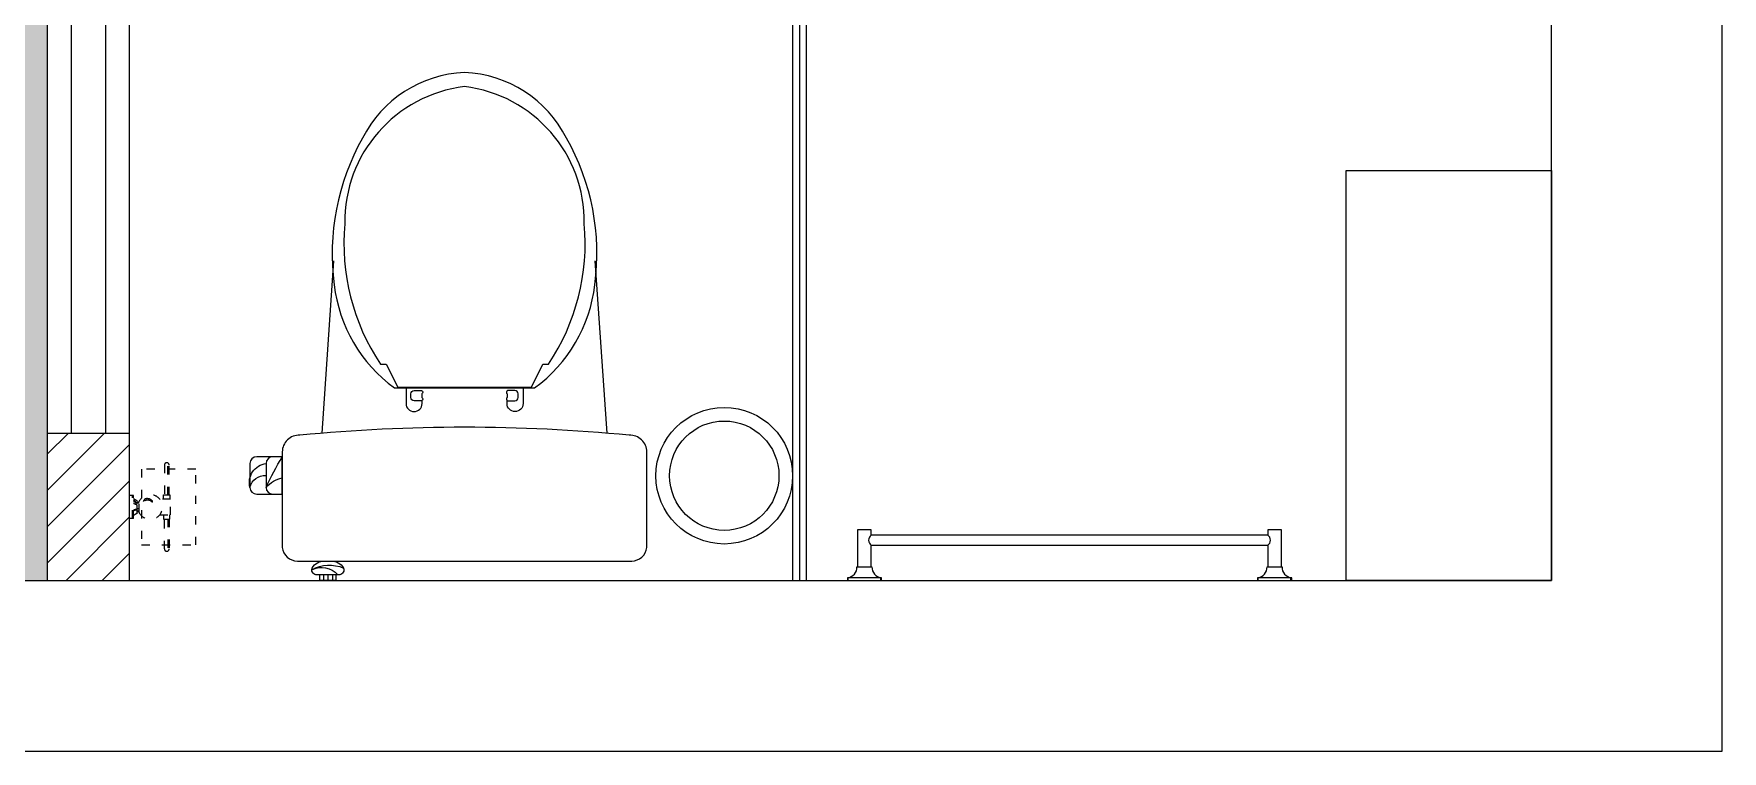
# Model space of a CAD drawing. Header units: millimetres. Extents: x 3162 to 221128, y -144913 to 11496.
# Drawn here: x 164903 to 167374, y -23712 to -22662 of the extents above; entities that cross this region are included whole.
import ezdxf
from ezdxf.xclip import XClip

# ---------------------------------------------------------------- set-up
doc = ezdxf.new("R2010")
doc.units = ezdxf.units.MM
doc.header["$LTSCALE"] = 10
doc.header["$XCLIPFRAME"] = 2
doc.linetypes.add('ACAD_ISO03W100', pattern=[30, 12, -18])
doc.linetypes.add('HIDDEN', pattern=[9.524999999999995, 6.349999999999998, -3.174999999999998])
for name, color, linetype, lineweight in [('FC-Hatch【平面填充】', 250, 'Continuous', 0), ('FF-FIXT【洁具】', 31, 'Continuous', 0), ('FF-【活动成品家具】', 51, 'Continuous', 0)]:
    doc.layers.add(name, color=color, linetype=linetype, lineweight=lineweight)
doc.layers.add('WALL_NEW【新建墙体】', color=4, linetype='Continuous')
doc.layers.add('WALL【墙体】', color=7, linetype='Continuous')

# ---------------------------------------------------------------- blocks, each defined once
blk = doc.blocks.new('马桶平面15')
at = {"color": 251}
for p, q in [((-182.4303169815684, 735.2244997677626), (-182.4303169815684, 743.3335451972673)), ((-175.9016044576419, 735.0981580092335), (-175.9016044576419, 743.3335451972673)), ((-168.5613192272722, 743.3335451972673), (-168.5613192272722, 735.0981580092335)), ((-164.0571908322745, 735.0981580092335), (-187.7460180830094, 735.0981580092335))]:
    blk.add_line(p, q, dxfattribs=at)
for points in [[(-171.2885222687619, 714.8840258204144, 0.2885749665974942), (-152.8361698848894, 725.1158669191644, 0.4641407080037827), (-158.5713588941726, 735.0981580092335), (-164.0571908322745, 735.0981580092335), (-164.0571908322745, 743.3335451972673), (-187.7460180830094, 743.3335451972673), (-187.7460180830094, 743.3335451972673), (-187.7460180830094, 735.0981580092335), (-193.2318500210531, 735.0981580092335, 0.4641407080037827), (-198.9670390303363, 725.1158669191644, 0.2885749665974942), (-180.5146866464638, 714.8840258204144)], [(-61.50066135724774, 462.9293617702788), (-61.50066135724774, 484.4478823955867, -0.9999999999999998), (-38.035714793019, 484.4478823955867), (-38.035714793019, 480.5103298384929)], [(109.6974524419638, 462.9293617702788), (109.6974524419638, 484.4478823955867, 0.9999999999999998), (86.2325058777351, 484.4478823955867), (86.2325058777351, 480.5103298384929)], [(26.7266699296888, 460.2448864139151), (121.8737014859216, 460.2448864139151), (138.664349411032, 426.6350630602101), (147.0596733736456, 426.6350630602101, -0.1710796299672904), (199.2972580198548, 221.2416925954167, -0.3838322170328008), (24.09839554235805, 20.56960877298843, -0.3838322170327986), (-151.1004669351386, 221.2416925954167, -0.1710796299672904), (-98.86288228892954, 426.6350630602101), (-90.46755832631607, 426.6350630602101), (-73.67691040120553, 460.2448864139151), (121.8737014859216, 460.2448864139151)]]:
    blk.add_lwpolyline(points, format="xyb", dxfattribs=at)
for points in [[(24.09839554235805, 519.1526476269355, -0.0238546506128616), (-216.9319540455472, 530.8102654241957, -0.4276498337700156), (-242.5407318734797, 555.2757634925653), (-242.5407318734797, 695.0786024929257, -0.3823066257272526), (-220.4240667746635, 714.8840258204144), (24.09839554235805, 714.8840258204144), (268.6208578594378, 714.8840258204144, -0.3823066257272526), (290.7375229582541, 695.0786024929257), (290.7375229581958, 555.2757634925653, -0.4276498337700156), (265.1287451302632, 530.8102654241957, -0.0238546506128616)], [(24.09839554235805, 1.00117177e-08, -0.2723392022480795), (-125.1494766355608, 95.9560987725854, -0.1631594532269017), (-166.5670983383315, 310.4249915879918, -0.209339846435017), (-78.45818554190919, 461.4631235599516), (24.09839554235805, 461.4631235599516), (126.6549766266253, 461.4631235599516, -0.209339846435017), (214.7638894230476, 310.4249915879918, -0.1631594532269017), (173.3462677202769, 95.9560987725854, -0.2723392022480782)]]:
    blk.add_lwpolyline(points, format="xyb", close=True)
for points in [[(-242.5407318734797, 617.0594064458271), (-242.5407318734797, 562.2180218822323), (-279.8543606953463, 562.2180218822323, -0.4142135623730951), (-289.8543606953463, 572.2180218822323), (-289.8543606953463, 607.0594064458272, -0.4142135623730951), (-279.8543606953463, 617.0594064458271)], [(-242.5407318734797, 617.0594064458271), (-242.5407318734797, 562.2180218822323), (-256.197546284413, 562.2180218822323, -0.4142135623730943), (-266.197546284413, 572.2180218822323), (-266.197546284413, 607.0594064458272, -0.4142135623730951), (-256.197546284413, 617.0594064458271)], [(-54.48536517063621, 475.5103298384929), (-54.48536517063621, 470.2579161572502, 0.4142135623730951), (-49.48536517063621, 465.2579161572503), (-38.68139440007508, 465.2579161572503, 0.5853799054480288), (-38.49501884507481, 470.2579161572502), (-38.49501884507481, 475.5103298384929, 0.585379905448016), (-38.68139440007508, 480.5103298384929), (-49.48536517063621, 480.5103298384929, 0.4142135623730951)], [(102.6821562553523, 475.5103298384929), (102.6821562553523, 470.2579161572502, -0.4142135623730951), (97.68215625535231, 465.2579161572503), (86.87818548479119, 465.2579161572503, -0.5853799054480288), (86.69180992979089, 470.2579161572502), (86.69180992979089, 475.5103298384929, -0.585379905448016), (86.87818548479119, 480.5103298384929), (97.68215625535231, 480.5103298384929, -0.4142135623730951)]]:
    blk.add_lwpolyline(points, format="xyb", close=True, dxfattribs=at)
for points in [[(-184.4186219370458, 527.8899719689507), (-167.1152511710534, 275.6955975303426)], [(232.6154130217619, 527.8899719689507), (215.3120422557113, 275.6955975303426)]]:
    blk.add_lwpolyline(points)
for centre, radius, start, end in [((-185.0891662033973, 755.6621033418922), 31.43439685889261, 242.8817928358048, 319.1420358471976), ((-173.5004622000851, 774.0527189113199), 53.12088534449904, 240.7977288494226, 292.8926044594807), ((-262.6591067402624, 600.0725888848538), 28.07841621797808, 165.5915741051272, 262.7603417760203), ((-267.7218828947516, 612.3417008843971), 22.75410310537309, 193.4235015923418, 273.8412199098352), ((-231.6594726800104, 638.0647991135482), 46.41349914393098, 221.9148404801823, 256.4412853758613), ((180.6547157092718, 814.1427470392082), 492.5042680020021, 204.8642732166658, 210.7649860703481)]:
    blk.add_arc(centre, radius, start, end, dxfattribs=at)
blk = doc.blocks.new('hlw_3_1200_120')
for p, q in [((-0.4999999999997999, 0.04999999999998), (0.4999999999997999, 0.04999999999998)), ((-0.4999999999997999, -0.04999999999998), (0.4999999999997999, -0.04999999999998))]:
    blk.add_line(p, q)
at = {"linetype": 'HIDDEN', "ltscale": 15}
for p, q in [((-0.4999999999997999, 0.020833333333325), (0.4999999999997999, 0.020833333333325)), ((-0.4999999999997999, -0.020833333333325), (0.4999999999997999, -0.020833333333325))]:
    blk.add_line(p, q, dxfattribs=at)
blk = doc.blocks.new('海龙工具_2009110106373373')
at = {"linetype": 'ACAD_ISO03W100', "ltscale": 0.1}
for p, q in [((-16.66667418397264, 0), (16.66667418397992, 0)), ((-16.66667418397264, -5.826282908732537), (-16.66667418397264, 0)), ((16.66667418397992, -5.826282908732537), (16.66667418397992, 0)), ((-16.66667418397264, -5.826282908732537), (16.66667418397992, -5.826282908732537)), ((-9.54349316621665, -11.10263979730371), (9.543493166223923, -11.10263979730371)), ((-7.947737707290798, -13.82621973758796), (7.947737707283522, -13.82621973758796)), ((-6.931921737712398, -13.82621973758796), (-6.931921737712398, -11.10263979730371)), ((6.931921737726951, -13.82621973758796), (6.931921737726951, -11.10263979730371))]:
    blk.add_line(p, q, dxfattribs=at)
at = {"color": 8, "linetype": 'ACAD_ISO03W100', "ltscale": 0.1}
for p, q in [((-16.66667418397264, -4.411159631417831), (16.66667418397992, -4.411159631417831)), ((-6.55520038731629, -13.82621973758796), (-6.55520038731629, -11.10263979730371)), ((-6.115661532334343, -13.82621973758796), (-6.115661532334343, -11.10263979730371)), ((-2.536900541839711, -13.82621973758796), (-2.536900541839711, -11.10263979730371)), ((5.562149299847079, -13.82621973758796), (5.562149299847079, -11.10263979730371)), ((5.876053145715558, -13.82621973758796), (5.876053145715558, -11.10263979730371)), ((6.441043332873959, -13.82621973758796), (6.441043332873959, -11.10263979730371)), ((7.836596803150313, -20.33806090000144), (11.90499751677998, -22.69508093754848)), ((6.959671882563268, -33.30064094488625), (9.215764637832763, -33.30064094488625))]:
    blk.add_line(p, q, dxfattribs=at)
blk.add_lwpolyline([(-55.47517922676343, -96.80728723364882), (55.20153515268612, -96.80728723364882), (55.20153515268612, -17.36786731695611), (-55.47517922676343, -17.36786731695611)], close=True, dxfattribs=at)
at = {"linetype": 'ACAD_ISO03W100', "ltscale": 0.1}
for points in [[(-11.67765323831554, -43.80622058504378), (-11.67765323831554, -59.88850430181628), (11.67765323830099, -59.88850430181628), (11.67765323830099, -43.80622058504378)], [(-61.44944365140691, -50.98293094473774), (-17.63761928922031, -50.98293094473774)], [(-17.63761928922031, -57.7930764950288), (-61.44944365140691, -57.7930764950288)], [(-11.67765323833009, -49.47301560111373), (-17.63761928922031, -49.47301560111373), (-17.63761928922031, -58.82040746966959), (-11.67765323833009, -58.82040746966959)], [(11.67765323830099, -49.47301560111373), (17.63761928918393, -49.47301560111373), (17.63761928918393, -58.82040746966959), (11.67765323830099, -58.82040746966959)], [(61.44944365137054, -50.98293094473774), (17.63761928918393, -50.98293094473774)], [(17.63761928918393, -57.7930764950288), (61.44944365137054, -57.7930764950288)]]:
    blk.add_lwpolyline(points, dxfattribs=at)
at = {"color": 8, "linetype": 'ACAD_ISO03W100', "ltscale": 0.1}
for points in [[(-17.63761928922031, -56.14353727570413), (-64.36708354324946, -56.14353727570413)], [(-17.63761928922031, -56.69338368214085), (-63.95538535736704, -56.69338368214085)], [(17.63761928918393, -56.14353727570413), (64.36708354322036, -56.14353727570413)], [(17.63761928918393, -56.69338368214085), (63.95538535733795, -56.69338368214085)]]:
    blk.add_lwpolyline(points, dxfattribs=at)
at = {"linetype": 'ACAD_ISO03W100', "ltscale": 0.1}
for centre, radius, start, end in [((7.276000000000001e-12, -30.03705152257317), 18.05429593821541, 116.1174789818091, 63.88252101819091), ((-20.89994410058716, -14.22705750494788), 11.77841092154193, 15.38278819670038, 45.49873492132253), ((20.89994410057989, -14.22705750494788), 11.77841092154193, 134.5012650786775, 164.6172118032996), ((-61.44944365140691, -54.38800371988327), 3.405072775143194, 90, 270), ((61.44944365137054, -54.38800371988327), 3.405072775143194, 270, 90)]:
    blk.add_arc(centre, radius, start, end, dxfattribs=at)
at = {"color": 8, "linetype": 'ACAD_ISO03W100', "ltscale": 0.1}
for centre, radius, start, end in [((-15.29056105926429, -11.82819850473606), 11.17484108262379, 3.722712052192015, 32.48588416393801), ((-22.18789866888983, -12.49614203695819), 18.83187759355098, 4.243593864506609, 20.74314714493002), ((14.73137595405568, -12.43669189355569), 11.19372081646133, 143.8042241538002, 173.1552997433065), ((16.86254185606958, -14.22705750494788), 11.77841092154193, 134.5012650786775, 164.6172118032996), ((21.58276324236795, -18.21428574349556), 16.78133918080376, 132.4215995361785, 154.9263456244095), ((0.7450198465376161, -26.36926445191785), 9.309451112509977, 311.8793106955118, 40.38030773690906), ((0.8892730121006025, -25.54557536961511), 11.37855460373678, 317.0350350268318, 14.50796760360802)]:
    blk.add_arc(centre, radius, start, end, dxfattribs=at)
blk = doc.blocks.new('海龙_05069869')
at = {"layer": 'FF-FIXT【洁具】'}
blk.add_circle((0, 0), 100, dxfattribs=at)
at = {"layer": 'FF-FIXT【洁具】', "color": 9}
blk.add_circle((0, 0), 80, dxfattribs=at)
blk = doc.blocks.new('海龙工具_毛巾架平面')
at = {"linetype": 'ByBlock', "lineweight": 0}
for p, q in [((-323.5710909188783, 0.4452795739198339), (-323.5710909188783, 4.445279573919834)), ((-275.5710909188783, 0.4452795739198339), (-275.5710909188783, 4.445279573919834)), ((276.4288762700598, 0.4452795739271096), (276.4288762700598, 4.445279573927109)), ((324.4288762700599, 0.4452795739271096), (324.4288762700599, 4.445279573927109))]:
    blk.add_line(p, q, dxfattribs=at)
for points in [[(-289.5710909189365, 66.86463847645064), (-289.5710909189365, 74.44527957392711), (-309.5710909189365, 74.44527957392711), (-309.5710909189365, 20.44527959617699)], [(310.4288762700016, 20.24495268301689), (310.4288762700016, 74.4452795739344), (290.4288762700016, 74.4452795739344), (290.4288762700016, 66.86463847645791)], [(290.4288762700016, 66.86463847645791), (-289.5710909189365, 66.86463847645064)], [(-289.5710909189365, 20.24495268300961), (-289.5710909189365, 51.86463847645065)], [(-289.5710909189365, 51.86463847645065), (290.4288762700016, 51.86463847645791)], [(290.4288762700016, 51.86463847645791), (290.4288762700016, 20.44527959617699)]]:
    blk.add_lwpolyline(points)
for points in [[(-324.5710909188783, 4.445279573919834, 0.406292516045945), (-310.5710909189947, 20.44527957391983), (-288.5710909188783, 20.44527957391983, 0.4116918608294183), (-274.5710909188783, 4.445279573919834)], [(275.4288762700598, 4.445279573927109, 0.406292516045945), (289.4288762699434, 20.44527957392711), (311.4288762700598, 20.44527957392711, 0.4116918608294183), (325.4288762700598, 4.445279573927109)]]:
    blk.add_lwpolyline(points, format="xyb", dxfattribs=at)
for points in [[(-274.5710909188783, 0.4452795739198339), (-274.5710909188783, 4.445279573919834), (-324.5710909188783, 4.445279573919834), (-324.5710909188783, 0.4452795739198339)], [(325.4288762700598, 0.4452795739271096), (325.4288762700598, 4.445279573927109), (275.4288762700598, 4.445279573927109), (275.4288762700598, 0.4452795739271096)]]:
    blk.add_lwpolyline(points, close=True, dxfattribs=at)
at = {"color": 250}
for centre, start, end in [((-284.3192485370091, 59.36463847645065), 125.001465256614, 234.998534743386), ((285.1770338880742, 59.36463847645791), 305.0014652566141, 54.99853474338592)]:
    blk.add_arc(centre, 9.155973372867175, start, end, dxfattribs=at)
blk = doc.blocks.new('卫_毛巾架')
blk.add_blockref('海龙工具_毛巾架平面', (0.0022133417514851, -0.4311060172913133))
blk = doc.blocks.new('海龙_05091009')
at = {"layer": 'FC-Hatch【平面填充】'}
h = blk.add_hatch(dxfattribs=at)
h.set_pattern_fill('AR-SAND', color=256, scale=2.5)
h.set_pattern_definition([(37.50000000000001, (-3374.999999999993, -1675), (-4.000078239960113, 122.3533093323356), [0, -96.52, 0, -107.95, 0, -103.1875]), (7.499999999999999, (-3374.999999999993, -1675), (112.3808207845006, 179.2062751420886), [0, -52.07, 0, -86.995, 0, -33.33750000000001]), (327.5, (-3453.104999999996, -1675), (197.7480925603645, 0.3592961696364405), [0, -31.75, 0, -114.3, 0, -149.225]), (317.5, (-3453.104999999996, -1675), (190.8891131180743, 55.73233081430408), [0, -15.875, 0, -74.92999999999998, 0, -85.72499999999998])])
h.paths.add_polyline_path([(1175, -259.9775265478675), (1174.999999999978, 75.04494690475984), (1174.999999999978, 1075.000000000014), (1174.999999999978, 1194.999999999996), (1073.989994542426, 1194.999999999996), (1073.989994542426, 1206.999999999996), (754.9999999999854, 1207), (289.7333247738497, 1207), (277.9573729401818, 1207), (277.9573729401818, 1195), (174.9999999999854, 1195), (174.9999999999854, 1675), (-209.9999999999927, 1675), (-209.9999999999927, 1225), (-584.9999999999927, 1225), (-584.9999999999927, 1125), (-1334.999999999993, 1125), (-1334.999999999993, 1225), (-1709.999999999993, 1225), (-1709.999999999993, 1675), (-1895.000000001273, 1675), (-1895.000000001331, 1075.000000003365), (-3095.000000000109, 1075.000000003365), (-3174.999999999994, 1074.999999999993), (-3174.999999999994, 1675), (-3374.999999999993, 1675), (-3374.999999999993, 800), (-3374.999999999993, -800.0000000000073), (-3374.999999999993, -1674.999999999993), (-3174.999999999994, -1674.999999999993), (-3174.999999999994, -1074.999999999993), (-3094.999999999993, -1074.999999999993), (-3094.999999999993, -1674.999999999993), (-2509.999999999994, -1674.999999999993), (-2509.999999999994, -1255.000000000014, -0.2666666666666654), (-1909.999999999993, -1255.000000000014), (-1909.999999999993, -1675), (-1859.999999999993, -1675), (-1859.999999999993, 325), (-807.9443794633335, 325, -0.0829619080701777), (-741.2806307262144, 535.6082090783018), (-746.4526745225447, 538.7906078367523), (-740.3093443774777, 537.5029942471155, -0.0676040327796236), (-636.907743844029, 685.3611857642572), (-641.029393316865, 689.8209732605354), (-635.4612685072861, 686.923657238367, -0.0676040327796258), (-496.0024171537441, 801.4014479698126), (-498.7679884170356, 806.8078621675741), (-494.1880312875073, 802.5157243878275, -0.0676040327796106), (-329.0149541370192, 875.1228202960447), (-330.2193374217168, 881.0748921868), (-326.9672224407623, 875.706260873485, -0.1366377528075043), (32.65171954385005, 877.2826912150557), (34.71527211875218, 882.9940351601178), (34.7044876002401, 876.7172256424711, -0.0676040327796336), (200.5077675359789, 805.5610020625135), (204.035700139073, 810.5038140594188), (202.331852598727, 804.4626752937181, -0.0676040327796243), (342.7889777781893, 691.2119279323015), (347.5196397874461, 695.0196222269988), (344.2490958027847, 689.6621978392502, -0.0676040327796399), (448.9430038000572, 542.7162165404334), (454.5255436557127, 545.1063938662373), (449.930864512251, 540.8300195145422, -0.0676040327796321), (511.0968871138974, 371.0871154781635), (517.1172733732674, 371.8825073171065), (511.5392254038088, 369.0043421240625, -0.0676040327796099), (524.6409585294022, 189.0535700204345), (530.6526866850327, 188.1951857984676), (524.5049681896269, 186.9286901097584, -0.0676040327796234), (488.5707162296966, 10.11617548570939), (494.127923906024, 7.667677633759012), (487.866483041631, 8.106781640784902, -0.0676040327796205), (405.5613250757887, -152.454100157407), (410.2518596021109, -156.3111177548489), (404.3410787933098, -154.1989803875112, -0.067604032779623), (281.7692118668201, -286.6001632740481), (285.2451977550373, -291.579643266421), (280.123452574473, -287.9511201049354, -0.0676040327796235), (126.3754713283051, -382.3730140402222), (128.3791106066273, -388.1056511760289), (124.4262574639651, -383.2298531839551, -0.0676040327796108), (-49.0950536830278, -432.6696182462329), (-48.71236177378159, -438.7302490543188), (-51.20315784414561, -432.9687918633209, -0.0033102513488365), (-59.99999999999272, -434.1436221859366), (-59.99999999999272, -1675), (-9.999999999992724, -1675), (-9.999999999992724, -1255.000000000014, -0.2666666666666654), (590.0000000000073, -1255.000000000014), (590.0000000000073, -1674.999999999996), (1174.999999999978, -1674.999999999996), (1174.999999999978, -1459.977526547634)])
h.paths.add_polyline_path([(-2268.75263337847, 530.6928188503407, -0.0425409077106586), (-2719.564731360595, 529.9670320907059, -0.3926926283028841), (-2742.847185532985, 555.51717163594, -0.0540132978804107), (-2733.253124120049, 637.1861347588965, -0.1043875862949472), (-2775.572007571465, 953.7108372411167, -0.0804153247872458), (-2773.909922951731, 961.6565640474292), (-2766.138984126789, 988.2983255126054), (-2766.242290633956, 1052.465689578665), (-2223.757709367659, 1053.339064823336), (-2223.654402860433, 989.1717007573062), (-2215.797720518342, 962.5550990437912, -0.0804153247678433), (-2214.110060071172, 954.6147651750326, -0.1043875862954867), (-2255.40954633891, 637.9554409587945, -0.0540132978977461), (-2245.552568787112, 556.3177930882666, -0.3926926280040245)], flags=16)
at = {"layer": 'WALL_NEW【新建墙体】'}
h = blk.add_hatch(dxfattribs=at)
h.set_pattern_fill('ANSI31', color=8, scale=11.81102362204724)
h.set_pattern_definition([(45, (1174.999999999978, -1675), (-26.51650429449553, 26.51650429449553), [])])
h.paths.add_polyline_path([(1294.999999999978, -1459.97752654762), (1174.999999999978, -1459.977526547634), (1174.999999999978, -1675), (1294.999999999978, -1675)])
at = {"layer": 'FF-FIXT【洁具】'}
for p, q in [((2264.999999999978, -44.95505309524015), (2264.999999999978, -1675)), ((2274.999999999979, -44.95505309524015), (2274.999999999979, -1675)), ((2284.999999999978, -44.95505309524015), (2284.999999999978, -1675))]:
    blk.add_line(p, q, dxfattribs=at)
at = {"layer": 'WALL_NEW【新建墙体】'}
for p, q in [((1174.999999999978, -1675), (1174.999999999978, -1459.977526547634)), ((1294.999999999978, -1459.97752654762), (1174.999999999978, -1459.977526547634)), ((1294.999999999978, -1675), (1294.999999999978, -1459.97752654762)), ((1174.999999999978, -1675), (1294.999999999978, -1675))]:
    blk.add_line(p, q, dxfattribs=at)
at = {"layer": 'WALL【墙体】'}
for p, q in [((3374.999999999949, -1675), (3374.999999999978, 75.04494690478168)), ((3624.999999999978, -1925), (3624.999999999978, 75.04494690477806)), ((-3374.999999999993, -1674.999999999993), (3374.999999999949, -1675)), ((-3624.999999999995, -1924.999999999993), (3624.999999999978, -1925))]:
    blk.add_line(p, q, dxfattribs=at)
blk.add_lwpolyline([(3075.000000000008, -1075), (3375.000000000007, -1075), (3375.000000000007, -1675), (3075.000000000008, -1675)], close=True, dxfattribs=at)
at = {"layer": 'FF-FIXT【洁具】', "xscale": -1, "rotation": 180}
blk.add_blockref('马桶平面15', (1760.90160445762, -931.6664548027327), dxfattribs=at)
at = {"layer": 'FF-FIXT【洁具】', "rotation": 90}
blk.add_blockref('海龙工具_2009110106373373', (1294.999999999978, -1567.488763273814), dxfattribs=at)
at = {"layer": 'FF-FIXT【洁具】'}
blk.add_blockref('卫_毛巾架', (2669.669149692498, -1675), dxfattribs=at)
at = {"layer": 'FF-【活动成品家具】'}
blk.add_blockref('海龙_05069869', (2164.999999999978, -1521.663606194335), dxfattribs=at)
at = {"layer": 'WALL_NEW【新建墙体】', "xscale": 1200, "yscale": 1200, "zscale": 1200, "rotation": 90}
blk.add_blockref('hlw_3_1200_120', (1234.999999999978, -859.9775265476272), dxfattribs=at)

msp = doc.modelspace()

# ---------------------------------------------------------------- block references
at = {"layer": 'WALL_NEW【新建墙体】'}
ref = msp.add_blockref('海龙_05091009', (163748.6526879069, -21786.80261979931), dxfattribs=at)
XClip(ref).set_block_clipping_path([(-3624.9999999999927, -1925), (3625, 1925)])

doc.saveas('drawing.dxf')
